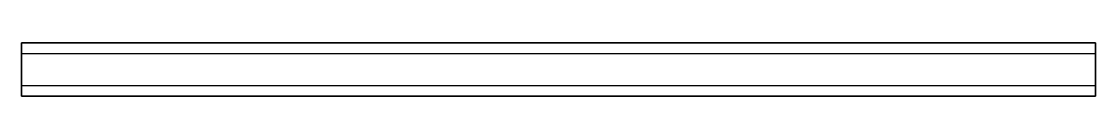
# Model space of a CAD drawing. Header units: millimetres. Extents: x 0 to 600, y 0 to 30.
import ezdxf

# ---------------------------------------------------------------- set-up
doc = ezdxf.new("R2010")
doc.units = ezdxf.units.MM
doc.layers.add('SIMUMAK Visible (ISO)', color=7, linetype='Continuous', lineweight=35)
doc.layers.add('SIMUMAK Visible Narrow (ISO)', color=7, linetype='Continuous', lineweight=25)

# ---------------------------------------------------------------- blocks, each defined once
blk = doc.blocks.new('ISO 30x30x3 00000007_Sheet_5_2583E')
at = {"layer": 'SIMUMAK Visible (ISO)'}
for p, q in [((-300, 15), (300, 15)), ((-300, 15), (-300, 9)), ((300, 15), (300, 9)), ((-300, -9), (-300, 9)), ((300, -9), (300, 9)), ((-300, -9), (-300, -15)), ((300, -9), (300, -15)), ((-300, -15), (300, -15))]:
    blk.add_line(p, q, dxfattribs=at)
at = {"layer": 'SIMUMAK Visible Narrow (ISO)'}
for p, q in [((-300, 9), (300, 9)), ((-300, -9), (300, -9))]:
    blk.add_line(p, q, dxfattribs=at)

msp = doc.modelspace()

# ---------------------------------------------------------------- block references
msp.add_blockref('ISO 30x30x3 00000007_Sheet_5_2583E', (300, 15))

doc.saveas('drawing.dxf')
